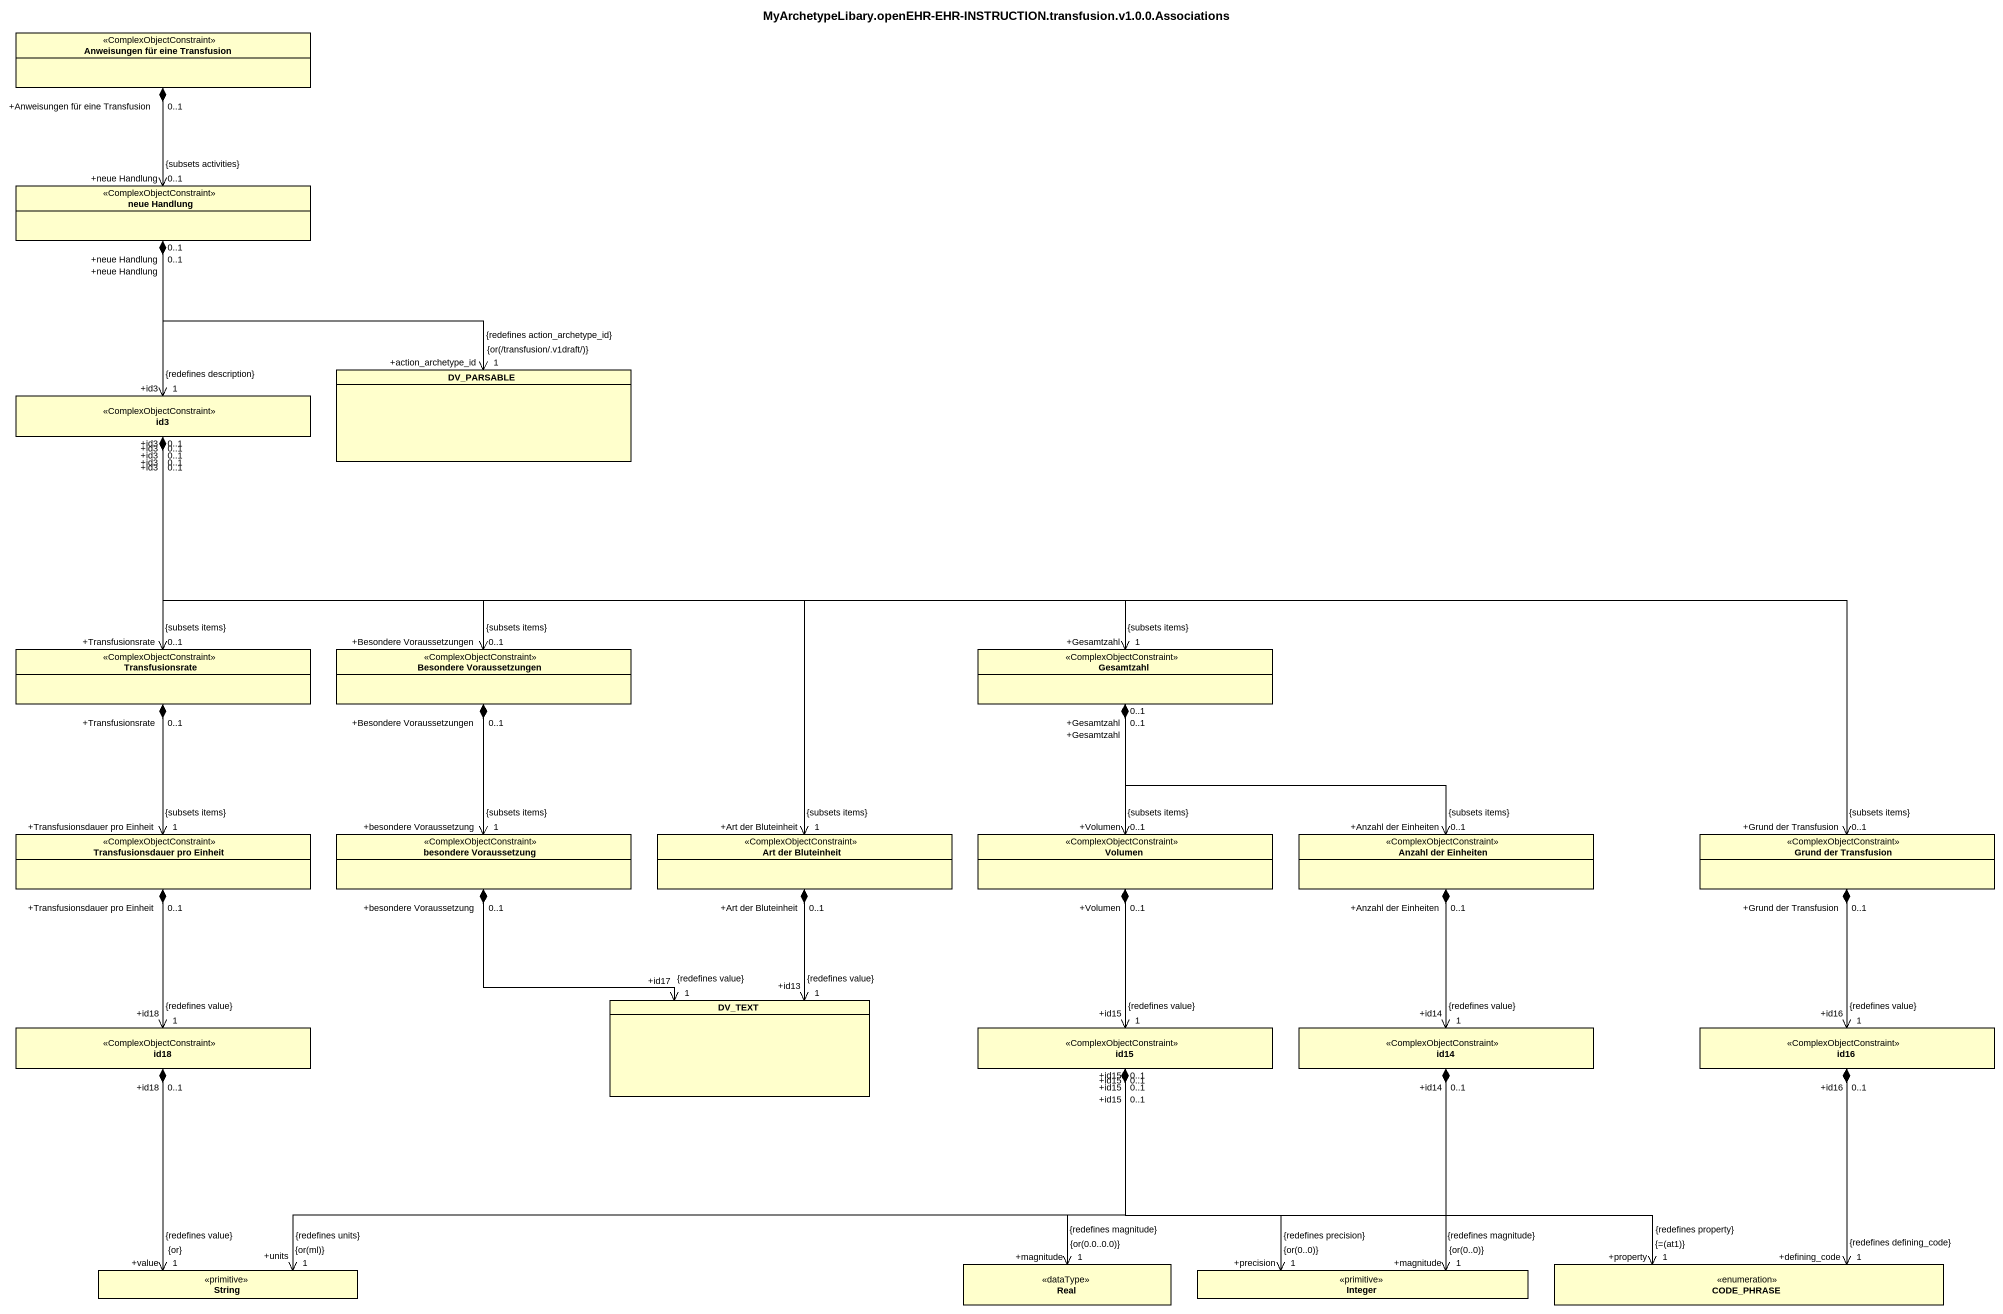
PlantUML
@startuml
title MyArchetypeLibary.openEHR-EHR-INSTRUCTION.transfusion.v1.0.0.Associations
hide circle
hide empty members
class "Anweisungen für eine Transfusion" as Anweisungen_für_eine <<ComplexObjectConstraint>>
class "neue Handlung" as neue_Handlung <<ComplexObjectConstraint>>
class DV_PARSABLE
class id3 <<ComplexObjectConstraint>>
class Transfusionsrate <<ComplexObjectConstraint>>
class "Besondere Voraussetzungen" as Besondere_Voraussetzungen <<ComplexObjectConstraint>>
class Gesamtzahl <<ComplexObjectConstraint>>
class "Transfusionsdauer pro Einheit" as Transfusionsdauer_pro <<ComplexObjectConstraint>>
class "besondere Voraussetzung" as besondere_Voraussetzung <<ComplexObjectConstraint>>
class "Art der Bluteinheit" as Art_der_Bluteinheit <<ComplexObjectConstraint>>
class Volumen <<ComplexObjectConstraint>>
class "Anzahl der Einheiten" as Anzahl_der_Einheiten <<ComplexObjectConstraint>>
class "Grund der Transfusion" as Grund_der_Transfusion <<ComplexObjectConstraint>>
class DV_TEXT
class id18 <<ComplexObjectConstraint>>
class id15 <<ComplexObjectConstraint>>
class id14 <<ComplexObjectConstraint>>
class id16 <<ComplexObjectConstraint>>
class String <<primitive>>
class Real <<dataType>>
class Integer <<primitive>>
enum CODE_PHRASE
Anweisungen_für_eine "+Anweisungen für eine Transfusion\n0..1" *--> "+neue Handlung\n0..1\n{subsets activities}" neue_Handlung
neue_Handlung "+neue Handlung\n0..1" *--> "+action_archetype_id\n1\n{or(/transfusion/.v1draft/)}\n{redefines action_archetype_id}" DV_PARSABLE
neue_Handlung "+neue Handlung\n0..1" *--> "+id3\n1\n{redefines description}" id3
id3 "+id3\n0..1" *--> "+Transfusionsrate\n0..1\n{subsets items}" Transfusionsrate
id3 "+id3\n0..1" *--> "+Besondere Voraussetzungen\n0..1\n{subsets items}" Besondere_Voraussetzungen
id3 "+id3\n0..1" *-right-> "+Gesamtzahl\n1\n{subsets items}" Gesamtzahl
id3 "+id3\n0..1" *--> "+Art der Bluteinheit\n1\n{subsets items}" Art_der_Bluteinheit
id3 "+id3\n0..1" *-right-> "+Grund der Transfusion\n0..1\n{subsets items}" Grund_der_Transfusion
Transfusionsrate "+Transfusionsrate\n0..1" *--> "+Transfusionsdauer pro Einheit\n1\n{subsets items}" Transfusionsdauer_pro
Besondere_Voraussetzungen "+Besondere Voraussetzungen\n0..1" *--> "+besondere Voraussetzung\n1\n{subsets items}" besondere_Voraussetzung
Gesamtzahl "+Gesamtzahl\n0..1" *--> "+Volumen\n0..1\n{subsets items}" Volumen
Gesamtzahl "+Gesamtzahl\n0..1" *-right-> "+Anzahl der Einheiten\n0..1\n{subsets items}" Anzahl_der_Einheiten
Transfusionsdauer_pro "+Transfusionsdauer pro Einheit\n0..1" *--> "+id18\n1\n{redefines value}" id18
besondere_Voraussetzung "+besondere Voraussetzung\n0..1" *--> "+id17\n1\n{redefines value}" DV_TEXT
Art_der_Bluteinheit "+Art der Bluteinheit\n0..1" *--> "+id13\n1\n{redefines value}" DV_TEXT
Volumen "+Volumen\n0..1" *--> "+id15\n1\n{redefines value}" id15
Anzahl_der_Einheiten "+Anzahl der Einheiten\n0..1" *--> "+id14\n1\n{redefines value}" id14
Grund_der_Transfusion "+Grund der Transfusion\n0..1" *--> "+id16\n1\n{redefines value}" id16
id18 "+id18\n0..1" *--> "+value\n1\n{or}\n{redefines value}" String
id15 "+id15\n0..1" *-left-> "+units\n1\n{or(ml)}\n{redefines units}" String
id15 "+id15\n0..1" *--> "+magnitude\n1\n{or(0.0..0.0)}\n{redefines magnitude}" Real
id15 "+id15\n0..1" *--> "+precision\n1\n{or(0..0)}\n{redefines precision}" Integer
id15 "+id15\n0..1" *-right-> "+property\n1\n{=(at1)}\n{redefines property}" CODE_PHRASE
id14 "+id14\n0..1" *--> "+magnitude\n1\n{or(0..0)}\n{redefines magnitude}" Integer
id16 "+id16\n0..1" *--> "+defining_code\n1\n{redefines defining_code}" CODE_PHRASE
@enduml
